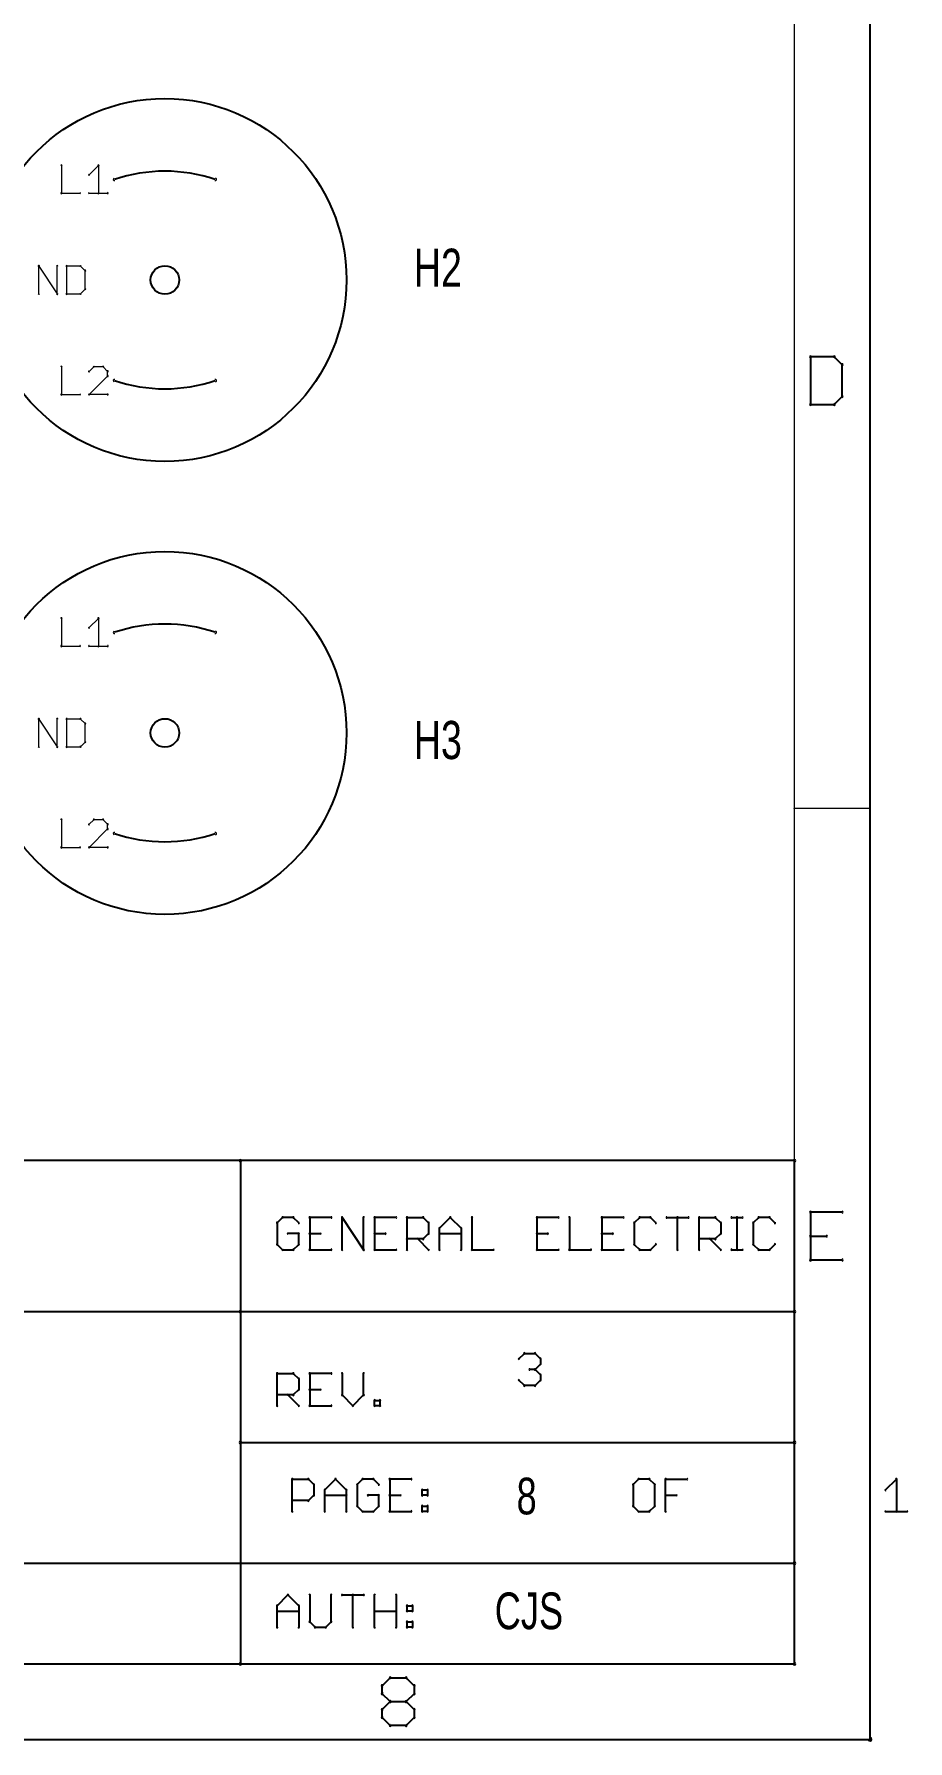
# Paper-space layout 'PATCH PANEL LAYOUT' of a CAD drawing. Header units: inches. Extents: x 0 to 12.8, y 0.2 to 9.1.
# Drawn here: x 11.04 to 12.775, y 0.247 to 3.639 of the extents above; entities that cross this region are included whole.
import ezdxf

# ---------------------------------------------------------------- set-up
doc = ezdxf.new("R2010")
doc.units = ezdxf.units.IN
doc.header["$MEASUREMENT"] = 0
for name, color, linetype in [('94', 14, 'Continuous'), ('95', 250, 'Continuous'), ('97', 94, 'Continuous'), ('TEXT', 4, 'Continuous')]:
    doc.layers.add(name, color=color, linetype=linetype)
doc.styles.add('SLDTEXTSTYLE0', font='TXT', dxfattribs={"width": 0.736842})

psp = doc.layouts.new('PATCH PANEL LAYOUT')

# ---------------------------------------------------------------- linework, layer by layer
at = {"layer": '94', "lineweight": 25}
for p, q in [((11.45, 1.4), (8.95, 1.4)), ((12.55, 1.4), (11.45, 1.4)), ((11.45, 1.4), (11.45, 1.1)), ((12.55, 1.1), (12.55, 1.4)), ((11.5337, 1.2871), (11.523, 1.2764)), ((11.523, 1.2764), (11.523, 1.2337)), ((11.555, 1.2871), (11.5337, 1.2871)), ((11.5657, 1.255), (11.5444, 1.255)), ((11.5657, 1.2764), (11.555, 1.2871)), ((11.5657, 1.2337), (11.5657, 1.255)), ((11.6302, 1.2871), (11.5875, 1.2871)), ((11.5875, 1.2871), (11.5875, 1.223)), ((11.5875, 1.255), (11.6088, 1.255)), ((11.6519, 1.223), (11.6519, 1.2871)), ((11.6519, 1.2871), (11.6946, 1.223)), ((11.6946, 1.223), (11.6946, 1.2871)), ((11.7591, 1.2871), (11.7164, 1.2871)), ((11.7164, 1.2871), (11.7164, 1.223)), ((11.7164, 1.255), (11.7377, 1.255)), ((11.7808, 1.223), (11.7808, 1.2871)), ((11.7808, 1.2871), (11.8128, 1.2871)), ((11.8128, 1.2871), (11.8235, 1.2764)), ((11.8235, 1.255), (11.8128, 1.2444)), ((11.8235, 1.2764), (11.8235, 1.255)), ((11.8453, 1.2657), (11.8666, 1.2871)), ((11.8453, 1.223), (11.8453, 1.2657)), ((11.8453, 1.255), (11.888, 1.255)), ((11.8666, 1.2871), (11.888, 1.2657)), ((11.888, 1.2657), (11.888, 1.223)), ((11.9097, 1.2871), (11.9097, 1.223)), ((12.0813, 1.2871), (12.0386, 1.2871)), ((12.0386, 1.2871), (12.0386, 1.223)), ((12.0386, 1.255), (12.06, 1.255)), ((12.1031, 1.2871), (12.1031, 1.223)), ((12.2103, 1.2871), (12.1676, 1.2871)), ((12.1676, 1.2871), (12.1676, 1.223)), ((12.1676, 1.255), (12.1889, 1.255)), ((12.2427, 1.2871), (12.232, 1.2764)), ((12.232, 1.2764), (12.232, 1.2337)), ((12.264, 1.2871), (12.2427, 1.2871)), ((12.2747, 1.2764), (12.264, 1.2871)), ((12.2965, 1.2871), (12.3392, 1.2871)), ((12.3178, 1.223), (12.3178, 1.2871)), ((12.3609, 1.223), (12.3609, 1.2871)), ((12.3609, 1.2871), (12.3929, 1.2871)), ((12.3929, 1.2871), (12.4036, 1.2764)), ((12.4036, 1.255), (12.3929, 1.2444)), ((12.4036, 1.2764), (12.4036, 1.255)), ((12.4254, 1.2871), (12.4467, 1.2871)), ((12.436, 1.223), (12.436, 1.2871)), ((12.479, 1.2871), (12.4683, 1.2764)), ((12.4683, 1.2764), (12.4683, 1.2337)), ((12.5004, 1.2871), (12.479, 1.2871)), ((12.511, 1.2764), (12.5004, 1.2871)), ((11.523, 1.2337), (11.5337, 1.223)), ((11.5337, 1.223), (11.555, 1.223)), ((11.555, 1.223), (11.5657, 1.2337)), ((11.5875, 1.223), (11.6302, 1.223)), ((11.7164, 1.223), (11.7591, 1.223)), ((11.8128, 1.2444), (11.7808, 1.2444)), ((11.8022, 1.2444), (11.8235, 1.223)), ((11.9097, 1.223), (11.9524, 1.223)), ((12.0386, 1.223), (12.0813, 1.223)), ((12.1031, 1.223), (12.1458, 1.223)), ((12.1676, 1.223), (12.2103, 1.223)), ((12.232, 1.2337), (12.2427, 1.223)), ((12.2427, 1.223), (12.264, 1.223)), ((12.264, 1.223), (12.2747, 1.2337)), ((12.3929, 1.2444), (12.3609, 1.2444)), ((12.3823, 1.2444), (12.4036, 1.223)), ((12.4254, 1.223), (12.4467, 1.223)), ((12.4683, 1.2337), (12.479, 1.223)), ((12.479, 1.223), (12.5004, 1.223)), ((12.5004, 1.223), (12.511, 1.2337)), ((8.95, 1.1), (11.45, 1.1)), ((11.45, 1.1), (11.45, 0.84)), ((11.45, 1.1), (12.55, 1.1)), ((12.55, 0.84), (12.55, 1.1)), ((11.523, 0.913), (11.523, 0.9771)), ((11.523, 0.9771), (11.555, 0.9771)), ((11.555, 0.9771), (11.5657, 0.9664)), ((11.5657, 0.9664), (11.5657, 0.945)), ((11.6302, 0.9771), (11.5875, 0.9771)), ((11.5875, 0.9771), (11.5875, 0.913)), ((11.6519, 0.9771), (11.6519, 0.9344)), ((11.6946, 0.9344), (11.6946, 0.9771)), ((11.555, 0.9344), (11.523, 0.9344)), ((11.5444, 0.9344), (11.5657, 0.913)), ((11.5657, 0.945), (11.555, 0.9344)), ((11.5875, 0.945), (11.6088, 0.945)), ((11.6519, 0.9344), (11.6733, 0.913)), ((11.6733, 0.913), (11.6946, 0.9344)), ((11.7164, 0.913), (11.7164, 0.9237)), ((11.7164, 0.9237), (11.727, 0.9237)), ((11.727, 0.9237), (11.727, 0.913)), ((11.5875, 0.913), (11.6302, 0.913)), ((11.727, 0.913), (11.7164, 0.913)), ((11.45, 0.84), (11.45, 0.4)), ((11.45, 0.84), (12.55, 0.84)), ((12.55, 0.6), (12.55, 0.84)), ((11.553, 0.703), (11.553, 0.7671)), ((11.553, 0.7671), (11.585, 0.7671)), ((11.585, 0.7671), (11.5957, 0.7564)), ((11.5957, 0.7564), (11.5957, 0.735)), ((11.6175, 0.7457), (11.6388, 0.7671)), ((11.6388, 0.7671), (11.6602, 0.7457)), ((11.6926, 0.7671), (11.6819, 0.7564)), ((11.6819, 0.7564), (11.6819, 0.7137)), ((11.7139, 0.7671), (11.6926, 0.7671)), ((11.7246, 0.7564), (11.7139, 0.7671)), ((11.7891, 0.7671), (11.7464, 0.7671)), ((11.7464, 0.7671), (11.7464, 0.703)), ((12.2405, 0.7671), (12.2298, 0.7564)), ((12.2298, 0.7564), (12.2298, 0.7137)), ((12.2618, 0.7671), (12.2405, 0.7671)), ((12.2725, 0.7564), (12.2618, 0.7671)), ((12.2725, 0.7137), (12.2725, 0.7564)), ((12.2942, 0.703), (12.2942, 0.7671)), ((12.2942, 0.7671), (12.3369, 0.7671)), ((11.585, 0.7244), (11.553, 0.7244)), ((11.5957, 0.735), (11.585, 0.7244)), ((11.6175, 0.703), (11.6175, 0.7457)), ((11.6175, 0.735), (11.6602, 0.735)), ((11.6602, 0.7457), (11.6602, 0.703)), ((11.6819, 0.7137), (11.6926, 0.703)), ((11.7246, 0.735), (11.7033, 0.735)), ((11.7139, 0.703), (11.7246, 0.7137)), ((11.7246, 0.7137), (11.7246, 0.735)), ((11.7464, 0.735), (11.7677, 0.735)), ((11.8108, 0.7457), (11.8215, 0.7457)), ((11.8108, 0.735), (11.8108, 0.7457)), ((11.8215, 0.735), (11.8108, 0.735)), ((11.8108, 0.7137), (11.8215, 0.7137)), ((11.8108, 0.703), (11.8108, 0.7137)), ((11.8215, 0.7457), (11.8215, 0.735)), ((11.8215, 0.7137), (11.8215, 0.703)), ((12.2298, 0.7137), (12.2405, 0.703)), ((12.2618, 0.703), (12.2725, 0.7137)), ((12.2942, 0.735), (12.3156, 0.735)), ((11.6926, 0.703), (11.7139, 0.703)), ((11.7464, 0.703), (11.7891, 0.703)), ((11.8215, 0.703), (11.8108, 0.703)), ((12.2405, 0.703), (12.2618, 0.703)), ((8.95, 0.6), (12.55, 0.6)), ((12.55, 0.4), (12.55, 0.6)), ((11.523, 0.5157), (11.5444, 0.5371)), ((11.523, 0.473), (11.523, 0.5157)), ((11.5444, 0.5371), (11.5657, 0.5157)), ((11.5657, 0.5157), (11.5657, 0.473)), ((11.5875, 0.5371), (11.5875, 0.4837)), ((11.6302, 0.4837), (11.6302, 0.5371)), ((11.6519, 0.5371), (11.6946, 0.5371)), ((11.6733, 0.473), (11.6733, 0.5371)), ((11.7164, 0.473), (11.7164, 0.5371)), ((11.7591, 0.5371), (11.7591, 0.473)), ((11.7808, 0.5157), (11.7915, 0.5157)), ((11.7808, 0.505), (11.7808, 0.5157)), ((11.7915, 0.5157), (11.7915, 0.505)), ((11.523, 0.505), (11.5657, 0.505)), ((11.5875, 0.4837), (11.5981, 0.473)), ((11.6195, 0.473), (11.6302, 0.4837)), ((11.7164, 0.505), (11.7591, 0.505)), ((11.7915, 0.505), (11.7808, 0.505)), ((11.7808, 0.4837), (11.7915, 0.4837)), ((11.7808, 0.473), (11.7808, 0.4837)), ((11.7915, 0.4837), (11.7915, 0.473)), ((11.5981, 0.473), (11.6195, 0.473)), ((11.7915, 0.473), (11.7808, 0.473)), ((8.95, 0.4), (11.45, 0.4)), ((11.45, 0.4), (12.55, 0.4))]:
    psp.add_line(p, q, dxfattribs=at)
for centre, radius in [((11.3, 3.15), 0.3606), ((11.3, 3.15), 0.0283), ((11.3, 2.25), 0.3606), ((11.3, 2.25), 0.0283)]:
    psp.add_circle(centre, radius, dxfattribs=at)
for centre, start, end in [((11.3, 3.05), 71.565, 108.435), ((11.3, 3.25), 251.565, 288.435), ((11.3, 2.15), 71.565, 108.435), ((11.3, 2.35), 251.565, 288.435)]:
    psp.add_arc(centre, 0.3162, start, end, dxfattribs=at)
at = {"layer": '94', "lineweight": 18}
for centre, radius, start, end in [((11.2, 3.35), 0.0025, 108.4422, 288.4422), ((11.4, 3.35), 0.0025, 251.5578, 71.5578), ((11.2, 2.95), 0.0025, 71.5578, 251.5578), ((11.4, 2.95), 0.0025, 288.4422, 108.4422), ((11.2, 2.45), 0.0025, 108.4422, 288.4422), ((11.4, 2.45), 0.0025, 251.5578, 71.5578), ((11.2, 2.05), 0.0025, 71.5578, 251.5578), ((11.4, 2.05), 0.0025, 288.4422, 108.4422), ((11.45, 1.4), 0.0025, 90, 270), ((11.45, 1.4), 0.0025, 0, 180), ((11.45, 1.4), 0.0025, 270, 90), ((12.55, 1.4), 0.0025, 0, 180), ((12.55, 1.4), 0.0025, 270, 90), ((11.523, 1.2764), 0.0015, 0, 180), ((11.523, 1.2764), 0.0015, 135, 315), ((11.5337, 1.2871), 0.0015, 90, 270), ((11.5337, 1.2871), 0.0015, 315, 135), ((11.5444, 1.255), 0.0015, 90, 270), ((11.555, 1.2871), 0.0015, 45, 225), ((11.555, 1.2871), 0.0015, 270, 90), ((11.5657, 1.255), 0.0015, 0, 180), ((11.5657, 1.2764), 0.0015, 225, 45), ((11.5657, 1.255), 0.0015, 270, 90), ((11.5875, 1.2871), 0.0015, 90, 270), ((11.5875, 1.2871), 0.0015, 0, 180), ((11.5875, 1.255), 0.0015, 90, 270), ((11.6088, 1.255), 0.0015, 270, 90), ((11.6302, 1.2871), 0.0015, 270, 90), ((11.6519, 1.2871), 0.0015, 0, 180), ((11.6519, 1.2871), 0.0015, 33.6901, 213.6901), ((11.6946, 1.2871), 0.0015, 0, 180), ((11.7164, 1.2871), 0.0015, 90, 270), ((11.7164, 1.2871), 0.0015, 0, 180), ((11.7164, 1.255), 0.0015, 90, 270), ((11.7377, 1.255), 0.0015, 270, 90), ((11.7591, 1.2871), 0.0015, 270, 90), ((11.7808, 1.2871), 0.0015, 0, 180), ((11.7808, 1.2871), 0.0015, 90, 270), ((11.8128, 1.2871), 0.0015, 45, 225), ((11.8128, 1.2871), 0.0015, 270, 90), ((11.8235, 1.2764), 0.0015, 0, 180), ((11.8235, 1.255), 0.0015, 180, 0), ((11.8235, 1.2764), 0.0015, 225, 45), ((11.8235, 1.255), 0.0015, 315.0135, 135.0135), ((11.8453, 1.2657), 0.0015, 0, 180), ((11.8453, 1.2657), 0.0015, 135, 315), ((11.8453, 1.255), 0.0015, 90, 270), ((11.8666, 1.2871), 0.0015, 45, 225), ((11.8666, 1.2871), 0.0015, 315, 135), ((11.888, 1.2657), 0.0015, 0, 180), ((11.888, 1.2657), 0.0015, 225, 45), ((11.888, 1.255), 0.0015, 270, 90), ((11.9097, 1.2871), 0.0015, 0, 180), ((12.0386, 1.2871), 0.0015, 90, 270), ((12.0386, 1.2871), 0.0015, 0, 180), ((12.0386, 1.255), 0.0015, 90, 270), ((12.06, 1.255), 0.0015, 270, 90), ((12.0813, 1.2871), 0.0015, 270, 90), ((12.1031, 1.2871), 0.0015, 0, 180), ((12.1676, 1.2871), 0.0015, 0, 180), ((12.1676, 1.2871), 0.0015, 90, 270), ((12.1676, 1.255), 0.0015, 90, 270), ((12.1889, 1.255), 0.0015, 270, 90), ((12.2103, 1.2871), 0.0015, 270, 90), ((12.232, 1.2764), 0.0015, 0, 180), ((12.232, 1.2764), 0.0015, 134.9865, 314.9865), ((12.2427, 1.2871), 0.0015, 90, 270), ((12.2427, 1.2871), 0.0015, 315, 135), ((12.264, 1.2871), 0.0015, 44.9865, 224.9865), ((12.264, 1.2871), 0.0015, 270, 90), ((12.2747, 1.2764), 0.0015, 225.0135, 45.0135), ((12.2965, 1.2871), 0.0015, 90, 270), ((12.3178, 1.2871), 0.0015, 0, 180), ((12.3392, 1.2871), 0.0015, 270, 90), ((12.3609, 1.2871), 0.0015, 0, 180), ((12.3609, 1.2871), 0.0015, 90, 270), ((12.3929, 1.2871), 0.0015, 44.9865, 224.9865), ((12.3929, 1.2871), 0.0015, 270, 90), ((12.4036, 1.2764), 0.0015, 0, 180), ((12.4036, 1.255), 0.0015, 180, 0), ((12.4036, 1.2764), 0.0015, 225.0135, 45.0135), ((12.4036, 1.255), 0.0015, 315, 135), ((12.4254, 1.2871), 0.0015, 90, 270), ((12.436, 1.2871), 0.0015, 0, 180), ((12.4467, 1.2871), 0.0015, 270, 90), ((12.4683, 1.2764), 0.0015, 0, 180), ((12.4683, 1.2764), 0.0015, 134.9865, 314.9865), ((12.479, 1.2871), 0.0015, 90, 270), ((12.479, 1.2871), 0.0015, 315, 135), ((12.5004, 1.2871), 0.0015, 44.9865, 224.9865), ((12.5004, 1.2871), 0.0015, 270, 90), ((12.511, 1.2764), 0.0015, 225.0135, 45.0135), ((11.523, 1.2337), 0.0015, 44.9865, 224.9865), ((11.523, 1.2337), 0.0015, 180, 0), ((11.5337, 1.223), 0.0015, 90, 270), ((11.5337, 1.223), 0.0015, 225.0135, 45.0135), ((11.555, 1.223), 0.0015, 134.9865, 314.9865), ((11.555, 1.223), 0.0015, 270, 90), ((11.5657, 1.2337), 0.0015, 180, 0), ((11.5657, 1.2337), 0.0015, 315.0135, 135.0135), ((11.5875, 1.223), 0.0015, 90, 270), ((11.5875, 1.223), 0.0015, 180, 0), ((11.6302, 1.223), 0.0015, 270, 90), ((11.6519, 1.223), 0.0015, 180, 0), ((11.6946, 1.223), 0.0015, 180, 0), ((11.6946, 1.223), 0.0015, 213.6901, 33.6901), ((11.7164, 1.223), 0.0015, 90, 270), ((11.7164, 1.223), 0.0015, 180, 0), ((11.7591, 1.223), 0.0015, 270, 90), ((11.7808, 1.2444), 0.0015, 90, 270), ((11.7808, 1.223), 0.0015, 180, 0), ((11.8022, 1.2444), 0.0015, 45, 225), ((11.8128, 1.2444), 0.0015, 135, 315), ((11.8128, 1.2444), 0.0015, 270, 90), ((11.8235, 1.223), 0.0015, 225, 45), ((11.8453, 1.223), 0.0015, 180, 0), ((11.888, 1.223), 0.0015, 180, 0), ((11.9097, 1.223), 0.0015, 90, 270), ((11.9097, 1.223), 0.0015, 180, 0), ((11.9524, 1.223), 0.0015, 270, 90), ((12.0386, 1.223), 0.0015, 90, 270), ((12.0386, 1.223), 0.0015, 180, 0), ((12.0813, 1.223), 0.0015, 270, 90), ((12.1031, 1.223), 0.0015, 90, 270), ((12.1031, 1.223), 0.0015, 180, 0), ((12.1458, 1.223), 0.0015, 270, 90), ((12.1676, 1.223), 0.0015, 180, 0), ((12.1676, 1.223), 0.0015, 90, 270), ((12.2103, 1.223), 0.0015, 270, 90), ((12.232, 1.2337), 0.0015, 45, 225), ((12.232, 1.2337), 0.0015, 180, 0), ((12.2427, 1.223), 0.0015, 90, 270), ((12.2427, 1.223), 0.0015, 225.0135, 45.0135), ((12.264, 1.223), 0.0015, 135, 315), ((12.264, 1.223), 0.0015, 270, 90), ((12.2747, 1.2337), 0.0015, 315, 135), ((12.3178, 1.223), 0.0015, 180, 0), ((12.3609, 1.2444), 0.0015, 90, 270), ((12.3609, 1.223), 0.0015, 180, 0), ((12.3823, 1.2444), 0.0015, 44.9865, 224.9865), ((12.3929, 1.2444), 0.0015, 135.0135, 315.0135), ((12.3929, 1.2444), 0.0015, 270, 90), ((12.4036, 1.223), 0.0015, 225.0135, 45.0135), ((12.4254, 1.223), 0.0015, 90, 270), ((12.436, 1.223), 0.0015, 180, 0), ((12.4467, 1.223), 0.0015, 270, 90), ((12.4683, 1.2337), 0.0015, 45, 225), ((12.4683, 1.2337), 0.0015, 180, 0), ((12.479, 1.223), 0.0015, 90, 270), ((12.479, 1.223), 0.0015, 225.0135, 45.0135), ((12.5004, 1.223), 0.0015, 135, 315), ((12.5004, 1.223), 0.0015, 270, 90), ((12.511, 1.2337), 0.0015, 315, 135), ((11.45, 1.1), 0.0025, 0, 180), ((11.45, 1.1), 0.0025, 90, 270), ((11.45, 1.1), 0.0025, 180, 0), ((11.45, 1.1), 0.0025, 270, 90), ((12.55, 1.1), 0.0025, 0, 180), ((12.55, 1.1), 0.0025, 180, 0), ((12.55, 1.1), 0.0025, 270, 90), ((11.523, 0.9771), 0.0015, 0, 180), ((11.523, 0.9771), 0.0015, 90, 270), ((11.555, 0.9771), 0.0015, 45, 225), ((11.555, 0.9771), 0.0015, 270, 90), ((11.5657, 0.9664), 0.0015, 0, 180), ((11.5657, 0.9664), 0.0015, 225, 45), ((11.5875, 0.9771), 0.0015, 90, 270), ((11.5875, 0.9771), 0.0015, 0, 180), ((11.6302, 0.9771), 0.0015, 270, 90), ((11.6519, 0.9771), 0.0015, 0, 180), ((11.6946, 0.9771), 0.0015, 0, 180), ((11.523, 0.9344), 0.0015, 90, 270), ((11.5444, 0.9344), 0.0015, 45, 225), ((11.555, 0.9344), 0.0015, 135, 315), ((11.555, 0.9344), 0.0015, 270, 90), ((11.5657, 0.945), 0.0015, 180, 0), ((11.5657, 0.945), 0.0015, 315.0135, 135.0135), ((11.5875, 0.945), 0.0015, 90, 270), ((11.6088, 0.945), 0.0015, 270, 90), ((11.6519, 0.9344), 0.0015, 44.9865, 224.9865), ((11.6519, 0.9344), 0.0015, 180, 0), ((11.6946, 0.9344), 0.0015, 180, 0), ((11.6946, 0.9344), 0.0015, 315.0135, 135.0135), ((11.7164, 0.9237), 0.0015, 0, 180), ((11.7164, 0.9237), 0.0015, 90, 270), ((11.727, 0.9237), 0.0015, 0, 180), ((11.727, 0.9237), 0.0015, 270, 90), ((11.523, 0.913), 0.0015, 180, 0), ((11.5657, 0.913), 0.0015, 225, 45), ((11.5875, 0.913), 0.0015, 90, 270), ((11.5875, 0.913), 0.0015, 180, 0), ((11.6302, 0.913), 0.0015, 270, 90), ((11.6733, 0.913), 0.0015, 134.9865, 314.9865), ((11.6733, 0.913), 0.0015, 225.0135, 45.0135), ((11.7164, 0.913), 0.0015, 90, 270), ((11.7164, 0.913), 0.0015, 180, 0), ((11.727, 0.913), 0.0015, 180, 0), ((11.727, 0.913), 0.0015, 270, 90), ((11.45, 0.84), 0.0025, 0, 180), ((11.45, 0.84), 0.0025, 90, 270), ((11.45, 0.84), 0.0025, 180, 0), ((12.55, 0.84), 0.0025, 0, 180), ((12.55, 0.84), 0.0025, 180, 0), ((12.55, 0.84), 0.0025, 270, 90), ((11.553, 0.7671), 0.0015, 0, 180), ((11.553, 0.7671), 0.0015, 90, 270), ((11.585, 0.7671), 0.0015, 45, 225), ((11.585, 0.7671), 0.0015, 270, 90), ((11.5957, 0.7564), 0.0015, 0, 180), ((11.5957, 0.7564), 0.0015, 225, 45), ((11.6175, 0.7457), 0.0015, 0, 180), ((11.6175, 0.7457), 0.0015, 135, 315), ((11.6388, 0.7671), 0.0015, 45, 225), ((11.6388, 0.7671), 0.0015, 315, 135), ((11.6602, 0.7457), 0.0015, 0, 180), ((11.6602, 0.7457), 0.0015, 225, 45), ((11.6819, 0.7564), 0.0015, 0, 180), ((11.6819, 0.7564), 0.0015, 135, 315), ((11.6926, 0.7671), 0.0015, 90, 270), ((11.6926, 0.7671), 0.0015, 315, 135), ((11.7139, 0.7671), 0.0015, 45, 225), ((11.7139, 0.7671), 0.0015, 270, 90), ((11.7246, 0.7564), 0.0015, 225, 45), ((11.7464, 0.7671), 0.0015, 90, 270), ((11.7464, 0.7671), 0.0015, 0, 180), ((11.7891, 0.7671), 0.0015, 270, 90), ((11.8108, 0.7457), 0.0015, 90, 270), ((11.8108, 0.7457), 0.0015, 0, 180), ((11.8215, 0.7457), 0.0015, 0, 180), ((11.8215, 0.7457), 0.0015, 270, 90), ((12.2298, 0.7564), 0.0015, 0, 180), ((12.2298, 0.7564), 0.0015, 134.9865, 314.9865), ((12.2405, 0.7671), 0.0015, 90, 270), ((12.2405, 0.7671), 0.0015, 315.0135, 135.0135), ((12.2618, 0.7671), 0.0015, 45, 225), ((12.2618, 0.7671), 0.0015, 270, 90), ((12.2725, 0.7564), 0.0015, 0, 180), ((12.2725, 0.7564), 0.0015, 225.0135, 45.0135), ((12.2942, 0.7671), 0.0015, 0, 180), ((12.2942, 0.7671), 0.0015, 90, 270), ((12.3369, 0.7671), 0.0015, 270, 90), ((11.553, 0.7244), 0.0015, 90, 270), ((11.585, 0.7244), 0.0015, 135, 315), ((11.585, 0.7244), 0.0015, 270, 90), ((11.5957, 0.735), 0.0015, 180, 0), ((11.5957, 0.735), 0.0015, 315.0135, 135.0135), ((11.6175, 0.735), 0.0015, 90, 270), ((11.6602, 0.735), 0.0015, 270, 90), ((11.6819, 0.7137), 0.0015, 44.9865, 224.9865), ((11.6819, 0.7137), 0.0015, 180, 0), ((11.7033, 0.735), 0.0015, 90, 270), ((11.7246, 0.735), 0.0015, 0, 180), ((11.7246, 0.7137), 0.0015, 180, 0), ((11.7246, 0.7137), 0.0015, 315.0135, 135.0135), ((11.7246, 0.735), 0.0015, 270, 90), ((11.7464, 0.735), 0.0015, 90, 270), ((11.7677, 0.735), 0.0015, 270, 90), ((11.8108, 0.735), 0.0015, 90, 270), ((11.8108, 0.735), 0.0015, 180, 0), ((11.8108, 0.7137), 0.0015, 90, 270), ((11.8108, 0.7137), 0.0015, 0, 180), ((11.8215, 0.735), 0.0015, 180, 0), ((11.8215, 0.7137), 0.0015, 0, 180), ((11.8215, 0.735), 0.0015, 270, 90), ((11.8215, 0.7137), 0.0015, 270, 90), ((12.2298, 0.7137), 0.0015, 45, 225), ((12.2298, 0.7137), 0.0015, 180, 0), ((12.2725, 0.7137), 0.0015, 180, 0), ((12.2725, 0.7137), 0.0015, 315, 135), ((12.2942, 0.735), 0.0015, 90, 270), ((12.3156, 0.735), 0.0015, 270, 90), ((11.553, 0.703), 0.0015, 180, 0), ((11.6175, 0.703), 0.0015, 180, 0), ((11.6602, 0.703), 0.0015, 180, 0), ((11.6926, 0.703), 0.0015, 90, 270), ((11.6926, 0.703), 0.0015, 225.0135, 45.0135), ((11.7139, 0.703), 0.0015, 134.9865, 314.9865), ((11.7139, 0.703), 0.0015, 270, 90), ((11.7464, 0.703), 0.0015, 90, 270), ((11.7464, 0.703), 0.0015, 180, 0), ((11.7891, 0.703), 0.0015, 270, 90), ((11.8108, 0.703), 0.0015, 90, 270), ((11.8108, 0.703), 0.0015, 180, 0), ((11.8215, 0.703), 0.0015, 180, 0), ((11.8215, 0.703), 0.0015, 270, 90), ((12.2405, 0.703), 0.0015, 90, 270), ((12.2405, 0.703), 0.0015, 225, 45), ((12.2618, 0.703), 0.0015, 134.9865, 314.9865), ((12.2618, 0.703), 0.0015, 270, 90), ((12.2942, 0.703), 0.0015, 180, 0), ((12.55, 0.6), 0.0025, 0, 180), ((12.55, 0.6), 0.0025, 180, 0), ((12.55, 0.6), 0.0025, 270, 90), ((11.523, 0.5157), 0.0015, 0, 180), ((11.523, 0.5157), 0.0015, 135, 315), ((11.5444, 0.5371), 0.0015, 45, 225), ((11.5444, 0.5371), 0.0015, 315, 135), ((11.5657, 0.5157), 0.0015, 0, 180), ((11.5657, 0.5157), 0.0015, 225, 45), ((11.5875, 0.5371), 0.0015, 0, 180), ((11.6302, 0.5371), 0.0015, 0, 180), ((11.6519, 0.5371), 0.0015, 90, 270), ((11.6733, 0.5371), 0.0015, 0, 180), ((11.6946, 0.5371), 0.0015, 270, 90), ((11.7164, 0.5371), 0.0015, 0, 180), ((11.7591, 0.5371), 0.0015, 0, 180), ((11.7808, 0.5157), 0.0015, 90, 270), ((11.7808, 0.5157), 0.0015, 0, 180), ((11.7915, 0.5157), 0.0015, 0, 180), ((11.7915, 0.5157), 0.0015, 270, 90), ((11.523, 0.505), 0.0015, 90, 270), ((11.5657, 0.505), 0.0015, 270, 90), ((11.5875, 0.4837), 0.0015, 44.9865, 224.9865), ((11.5875, 0.4837), 0.0015, 180, 0), ((11.6302, 0.4837), 0.0015, 180, 0), ((11.6302, 0.4837), 0.0015, 315.0135, 135.0135), ((11.7164, 0.505), 0.0015, 90, 270), ((11.7591, 0.505), 0.0015, 270, 90), ((11.7808, 0.505), 0.0015, 90, 270), ((11.7808, 0.505), 0.0015, 180, 0), ((11.7808, 0.4837), 0.0015, 90, 270), ((11.7808, 0.4837), 0.0015, 0, 180), ((11.7915, 0.505), 0.0015, 180, 0), ((11.7915, 0.4837), 0.0015, 0, 180), ((11.7915, 0.505), 0.0015, 270, 90), ((11.7915, 0.4837), 0.0015, 270, 90), ((11.523, 0.473), 0.0015, 180, 0), ((11.5657, 0.473), 0.0015, 180, 0), ((11.5981, 0.473), 0.0015, 90, 270), ((11.5981, 0.473), 0.0015, 225.0135, 45.0135), ((11.6195, 0.473), 0.0015, 134.9865, 314.9865), ((11.6195, 0.473), 0.0015, 270, 90), ((11.6733, 0.473), 0.0015, 180, 0), ((11.7164, 0.473), 0.0015, 180, 0), ((11.7591, 0.473), 0.0015, 180, 0), ((11.7808, 0.473), 0.0015, 90, 270), ((11.7808, 0.473), 0.0015, 180, 0), ((11.7915, 0.473), 0.0015, 180, 0), ((11.7915, 0.473), 0.0015, 270, 90), ((11.45, 0.4), 0.0025, 90, 270), ((11.45, 0.4), 0.0025, 180, 0), ((11.45, 0.4), 0.0025, 270, 90), ((12.55, 0.4), 0.0025, 180, 0), ((12.55, 0.4), 0.0025, 270, 90)]:
    psp.add_arc(centre, radius, start, end, dxfattribs=at)
at = {"layer": '95', "lineweight": 18}
for p, q in [((11.0945, 3.3775), (11.0945, 3.3225)), ((11.1497, 3.3592), (11.1681, 3.3775)), ((11.1681, 3.3775), (11.1681, 3.3225)), ((11.0945, 3.3225), (11.1312, 3.3225)), ((11.1497, 3.3225), (11.1864, 3.3225)), ((11.0497, 3.1225), (11.0497, 3.1775)), ((11.0497, 3.1775), (11.0864, 3.1225)), ((11.0864, 3.1225), (11.0864, 3.1775)), ((11.105, 3.1775), (11.105, 3.1225)), ((11.1325, 3.1775), (11.105, 3.1775)), ((11.1417, 3.1684), (11.1325, 3.1775)), ((11.1417, 3.1317), (11.1417, 3.1684)), ((11.105, 3.1225), (11.1325, 3.1225)), ((11.1325, 3.1225), (11.1417, 3.1317)), ((11.0945, 2.9775), (11.0945, 2.9225)), ((11.1589, 2.9775), (11.1497, 2.9684)), ((11.1497, 2.9225), (11.1864, 2.9592)), ((11.1773, 2.9775), (11.1589, 2.9775)), ((11.1864, 2.9684), (11.1773, 2.9775)), ((11.1864, 2.9592), (11.1864, 2.9684)), ((11.0945, 2.9225), (11.1312, 2.9225)), ((11.1864, 2.9225), (11.1497, 2.9225)), ((11.0945, 2.4775), (11.0945, 2.4225)), ((11.1497, 2.4592), (11.1681, 2.4775)), ((11.1681, 2.4775), (11.1681, 2.4225)), ((11.0945, 2.4225), (11.1312, 2.4225)), ((11.1497, 2.4225), (11.1864, 2.4225)), ((11.0497, 2.2225), (11.0497, 2.2775)), ((11.0497, 2.2775), (11.0864, 2.2225)), ((11.0864, 2.2225), (11.0864, 2.2775)), ((11.105, 2.2775), (11.105, 2.2225)), ((11.1325, 2.2775), (11.105, 2.2775)), ((11.1417, 2.2684), (11.1325, 2.2775)), ((11.1417, 2.2317), (11.1417, 2.2684)), ((11.105, 2.2225), (11.1325, 2.2225)), ((11.1325, 2.2225), (11.1417, 2.2317)), ((11.0945, 2.0775), (11.0945, 2.0225)), ((11.1589, 2.0775), (11.1497, 2.0684)), ((11.1773, 2.0775), (11.1589, 2.0775)), ((11.1864, 2.0684), (11.1773, 2.0775)), ((11.1497, 2.0225), (11.1864, 2.0592)), ((11.1864, 2.0592), (11.1864, 2.0684)), ((11.0945, 2.0225), (11.1312, 2.0225)), ((11.1864, 2.0225), (11.1497, 2.0225))]:
    psp.add_line(p, q, dxfattribs=at)
for centre, start, end in [((11.0945, 3.3775), 0, 180), ((11.1497, 3.3592), 135, 315), ((11.1681, 3.3775), 0, 180), ((11.1681, 3.3775), 315, 135), ((11.0945, 3.3225), 90, 270), ((11.1312, 3.3225), 270, 90), ((11.1497, 3.3225), 90, 270), ((11.1864, 3.3225), 270, 90), ((11.0945, 3.3225), 180, 0), ((11.1681, 3.3225), 180, 0), ((11.0497, 3.1775), 0, 180), ((11.0497, 3.1775), 33.6774, 213.6774), ((11.0864, 3.1775), 0, 180), ((11.105, 3.1775), 0, 180), ((11.105, 3.1775), 90, 270), ((11.1325, 3.1775), 45, 225), ((11.1325, 3.1775), 270, 90), ((11.1417, 3.1684), 0, 180), ((11.1417, 3.1684), 224.9838, 44.9838), ((11.0497, 3.1225), 180, 0), ((11.0864, 3.1225), 180, 0), ((11.0864, 3.1225), 213.6774, 33.6774), ((11.105, 3.1225), 90, 270), ((11.105, 3.1225), 180, 0), ((11.1325, 3.1225), 135, 315), ((11.1325, 3.1225), 270, 90), ((11.1417, 3.1317), 180, 0), ((11.1417, 3.1317), 315.0162, 135.0162), ((11.0945, 2.9775), 0, 180), ((11.1497, 2.9684), 135.0162, 315.0162), ((11.1589, 2.9775), 90, 270), ((11.1589, 2.9775), 315, 135), ((11.1773, 2.9775), 45, 225), ((11.1773, 2.9775), 270, 90), ((11.1864, 2.9684), 0, 180), ((11.1864, 2.9592), 180, 0), ((11.1864, 2.9684), 224.9838, 44.9838), ((11.1864, 2.9592), 315, 135), ((11.0945, 2.9225), 90, 270), ((11.0945, 2.9225), 180, 0), ((11.1312, 2.9225), 270, 90), ((11.1497, 2.9225), 90, 270), ((11.1497, 2.9225), 135, 315), ((11.1864, 2.9225), 270, 90), ((11.0945, 2.4775), 0, 180), ((11.1681, 2.4775), 0, 180), ((11.1681, 2.4775), 315, 135), ((11.1497, 2.4592), 135, 315), ((11.0945, 2.4225), 90, 270), ((11.0945, 2.4225), 180, 0), ((11.1312, 2.4225), 270, 90), ((11.1497, 2.4225), 90, 270), ((11.1681, 2.4225), 180, 0), ((11.1864, 2.4225), 270, 90), ((11.0497, 2.2775), 0, 180), ((11.0497, 2.2775), 33.6774, 213.6774), ((11.0864, 2.2775), 0, 180), ((11.105, 2.2775), 0, 180), ((11.105, 2.2775), 90, 270), ((11.1325, 2.2775), 45, 225), ((11.1325, 2.2775), 270, 90), ((11.1417, 2.2684), 0, 180), ((11.1417, 2.2684), 224.9838, 44.9838), ((11.0497, 2.2225), 180, 0), ((11.0864, 2.2225), 180, 0), ((11.0864, 2.2225), 213.6774, 33.6774), ((11.105, 2.2225), 90, 270), ((11.105, 2.2225), 180, 0), ((11.1325, 2.2225), 135, 315), ((11.1325, 2.2225), 270, 90), ((11.1417, 2.2317), 180, 0), ((11.1417, 2.2317), 315.0162, 135.0162), ((11.0945, 2.0775), 0, 180), ((11.1497, 2.0684), 135.0162, 315.0162), ((11.1589, 2.0775), 90, 270), ((11.1589, 2.0775), 315, 135), ((11.1773, 2.0775), 45, 225), ((11.1773, 2.0775), 270, 90), ((11.1864, 2.0684), 0, 180), ((11.1864, 2.0684), 224.9838, 44.9838), ((11.1864, 2.0592), 180, 0), ((11.1864, 2.0592), 315, 135), ((11.0945, 2.0225), 180, 0), ((11.0945, 2.0225), 90, 270), ((11.1312, 2.0225), 270, 90), ((11.1497, 2.0225), 90, 270), ((11.1497, 2.0225), 135, 315), ((11.1864, 2.0225), 270, 90)]:
    psp.add_arc(centre, 0.00125, start, end, dxfattribs=at)
at = {"layer": '97', "lineweight": 25}
for p, q in [((12.7, 0.25), (12.7, 9.05)), ((12.5817, 2.9975), (12.5817, 2.9026)), ((12.6291, 2.9975), (12.5817, 2.9975)), ((12.6449, 2.9817), (12.6291, 2.9975)), ((12.6449, 2.9184), (12.6449, 2.9817)), ((12.6291, 2.9026), (12.6449, 2.9184)), ((12.5817, 2.9026), (12.6291, 2.9026)), ((12.6449, 1.2975), (12.5817, 1.2975)), ((12.5817, 1.2975), (12.5817, 1.2026)), ((12.5817, 1.25), (12.6133, 1.25)), ((12.5817, 1.2026), (12.6449, 1.2026)), ((11.7317, 0.3567), (11.7475, 0.3725)), ((11.7317, 0.3408), (11.7317, 0.3567)), ((11.7475, 0.325), (11.7317, 0.3408)), ((11.7475, 0.3725), (11.7791, 0.3725)), ((11.7791, 0.3725), (11.7949, 0.3567)), ((11.7949, 0.3408), (11.7791, 0.325)), ((11.7949, 0.3567), (11.7949, 0.3408)), ((11.7317, 0.3092), (11.7475, 0.325)), ((11.7317, 0.2934), (11.7317, 0.3092)), ((11.7475, 0.325), (11.7791, 0.325)), ((11.7791, 0.325), (11.7949, 0.3092)), ((11.7949, 0.3092), (11.7949, 0.2934)), ((11.7475, 0.2776), (11.7317, 0.2934)), ((11.7791, 0.2776), (11.7475, 0.2776)), ((11.7949, 0.2934), (11.7791, 0.2776)), ((0, 0.25), (12.7, 0.25))]:
    psp.add_line(p, q, dxfattribs=at)
at = {"layer": '97', "lineweight": 18}
for p, q in [((12.55, 0.4), (12.55, 8.9)), ((12.7, 2.1), (12.55, 2.1)), ((0.15, 0.4), (12.55, 0.4))]:
    psp.add_line(p, q, dxfattribs=at)
for centre, radius, start, end in [((12.5817, 2.9975), 0.002, 0, 180), ((12.5817, 2.9975), 0.002, 90, 270), ((12.6291, 2.9975), 0.002, 44.9899, 224.9899), ((12.6291, 2.9975), 0.002, 270, 90), ((12.6449, 2.9817), 0.002, 0, 180), ((12.6449, 2.9817), 0.002, 224.9899, 44.9899), ((12.6449, 2.9184), 0.002, 180, 0), ((12.6449, 2.9184), 0.002, 315.0101, 135.0101), ((12.5817, 2.9026), 0.002, 90, 270), ((12.5817, 2.9026), 0.002, 180, 0), ((12.6291, 2.9026), 0.002, 135.0101, 315.0101), ((12.6291, 2.9026), 0.002, 270, 90), ((12.55, 2.1), 0.000984, 90, 270), ((12.7, 2.1), 0.000984, 270, 90), ((12.5817, 1.2975), 0.002, 90, 270), ((12.5817, 1.2975), 0.002, 0, 180), ((12.6449, 1.2975), 0.002, 270, 90), ((12.5817, 1.25), 0.002, 90, 270), ((12.6133, 1.25), 0.002, 270, 90), ((12.5817, 1.2026), 0.002, 90, 270), ((12.5817, 1.2026), 0.002, 180, 0), ((12.6449, 1.2026), 0.002, 270, 90), ((11.7475, 0.3725), 0.002, 90, 270), ((11.7475, 0.3725), 0.002, 315, 135), ((11.7791, 0.3725), 0.002, 44.9899, 224.9899), ((11.7791, 0.3725), 0.002, 270, 90), ((12.55, 0.4), 0.000984, 180, 0), ((12.55, 0.4), 0.000984, 270, 90), ((11.7317, 0.3567), 0.002, 0, 180), ((11.7317, 0.3567), 0.002, 135, 315), ((11.7317, 0.3408), 0.002, 45.0101, 225.0101), ((11.7317, 0.3408), 0.002, 180, 0), ((11.7949, 0.3567), 0.002, 0, 180), ((11.7949, 0.3408), 0.002, 180, 0), ((11.7949, 0.3567), 0.002, 224.9899, 44.9899), ((11.7949, 0.3408), 0.002, 315, 135), ((11.7317, 0.3092), 0.002, 0, 180), ((11.7317, 0.3092), 0.002, 135, 315), ((11.7475, 0.325), 0.002, 90, 270), ((11.7475, 0.325), 0.002, 314.9899, 134.9899), ((11.7475, 0.325), 0.002, 225.0101, 45.0101), ((11.7791, 0.325), 0.002, 45, 225), ((11.7791, 0.325), 0.002, 135, 315), ((11.7791, 0.325), 0.002, 270, 90), ((11.7949, 0.3092), 0.002, 0, 180), ((11.7949, 0.3092), 0.002, 224.9899, 44.9899), ((11.7317, 0.2934), 0.002, 45, 225), ((11.7317, 0.2934), 0.002, 180, 0), ((11.7475, 0.2776), 0.002, 90, 270), ((11.7475, 0.2776), 0.002, 225, 45), ((11.7791, 0.2776), 0.002, 135.0101, 315.0101), ((11.7791, 0.2776), 0.002, 270, 90), ((11.7949, 0.2934), 0.002, 180, 0), ((11.7949, 0.2934), 0.002, 315.0101, 135.0101)]:
    psp.add_arc(centre, radius, start, end, dxfattribs=at)
at = {"layer": '97', "lineweight": 25}
for start, end in [(180, 0), (270, 90)]:
    psp.add_arc((12.7, 0.25), 0.00295, start, end, dxfattribs=at)
at = {"layer": 'TEXT', "lineweight": 25}
for p, q in [((12.003, 1.0064), (12.0137, 1.0171)), ((12.0137, 1.0171), (12.035, 1.0171)), ((12.035, 0.985), (12.0244, 0.985)), ((12.035, 1.0171), (12.0457, 1.0064)), ((12.0457, 0.9957), (12.035, 0.985)), ((12.035, 0.985), (12.0457, 0.9744)), ((12.0457, 1.0064), (12.0457, 0.9957)), ((12.0137, 0.953), (12.003, 0.9637)), ((12.035, 0.953), (12.0137, 0.953)), ((12.0457, 0.9637), (12.035, 0.953)), ((12.0457, 0.9744), (12.0457, 0.9637)), ((12.7309, 0.7457), (12.7523, 0.7671)), ((12.7523, 0.7671), (12.7523, 0.703)), ((12.7309, 0.703), (12.7736, 0.703))]:
    psp.add_line(p, q, dxfattribs=at)
at = {"layer": 'TEXT', "lineweight": 18}
for centre, start, end in [((12.0137, 1.0171), 90, 270), ((12.0137, 1.0171), 315, 135), ((12.035, 1.0171), 45, 225), ((12.035, 1.0171), 270, 90), ((12.003, 1.0064), 135, 315), ((12.0244, 0.985), 90, 270), ((12.035, 0.985), 45, 225), ((12.035, 0.985), 135, 315), ((12.035, 0.985), 270, 90), ((12.0457, 1.0064), 0, 180), ((12.0457, 0.9957), 180, 0), ((12.0457, 1.0064), 225, 45), ((12.0457, 0.9957), 315, 135), ((12.003, 0.9637), 44.9865, 224.9865), ((12.0137, 0.953), 90, 270), ((12.0137, 0.953), 225.0135, 45.0135), ((12.035, 0.953), 134.9865, 314.9865), ((12.035, 0.953), 270, 90), ((12.0457, 0.9744), 0, 180), ((12.0457, 0.9637), 180, 0), ((12.0457, 0.9744), 224.9865, 44.9865), ((12.0457, 0.9637), 315.0135, 135.0135), ((12.7309, 0.7457), 134.9865, 314.9865), ((12.7523, 0.7671), 0, 180), ((12.7523, 0.7671), 315.0135, 135.0135), ((12.7309, 0.703), 90, 270), ((12.7523, 0.703), 180, 0), ((12.7736, 0.703), 270, 90)]:
    psp.add_arc(centre, 0.0015, start, end, dxfattribs=at)

# ---------------------------------------------------------------- texts
at = {"layer": 'TEXT', "attachment_point": 2, "style": 'SLDTEXTSTYLE0'}
for s, insert, char_height in [('H2', (11.842, 3.2122), 0.07576), ('H3', (11.842, 2.2738), 0.07576), ('8', (12.0183, 0.77), 0.0729), ('CJS', (12.0228, 0.5419), 0.07292)]:
    psp.add_mtext(s, dxfattribs=dict(at, insert=insert, char_height=char_height))

doc.saveas('drawing.dxf')
